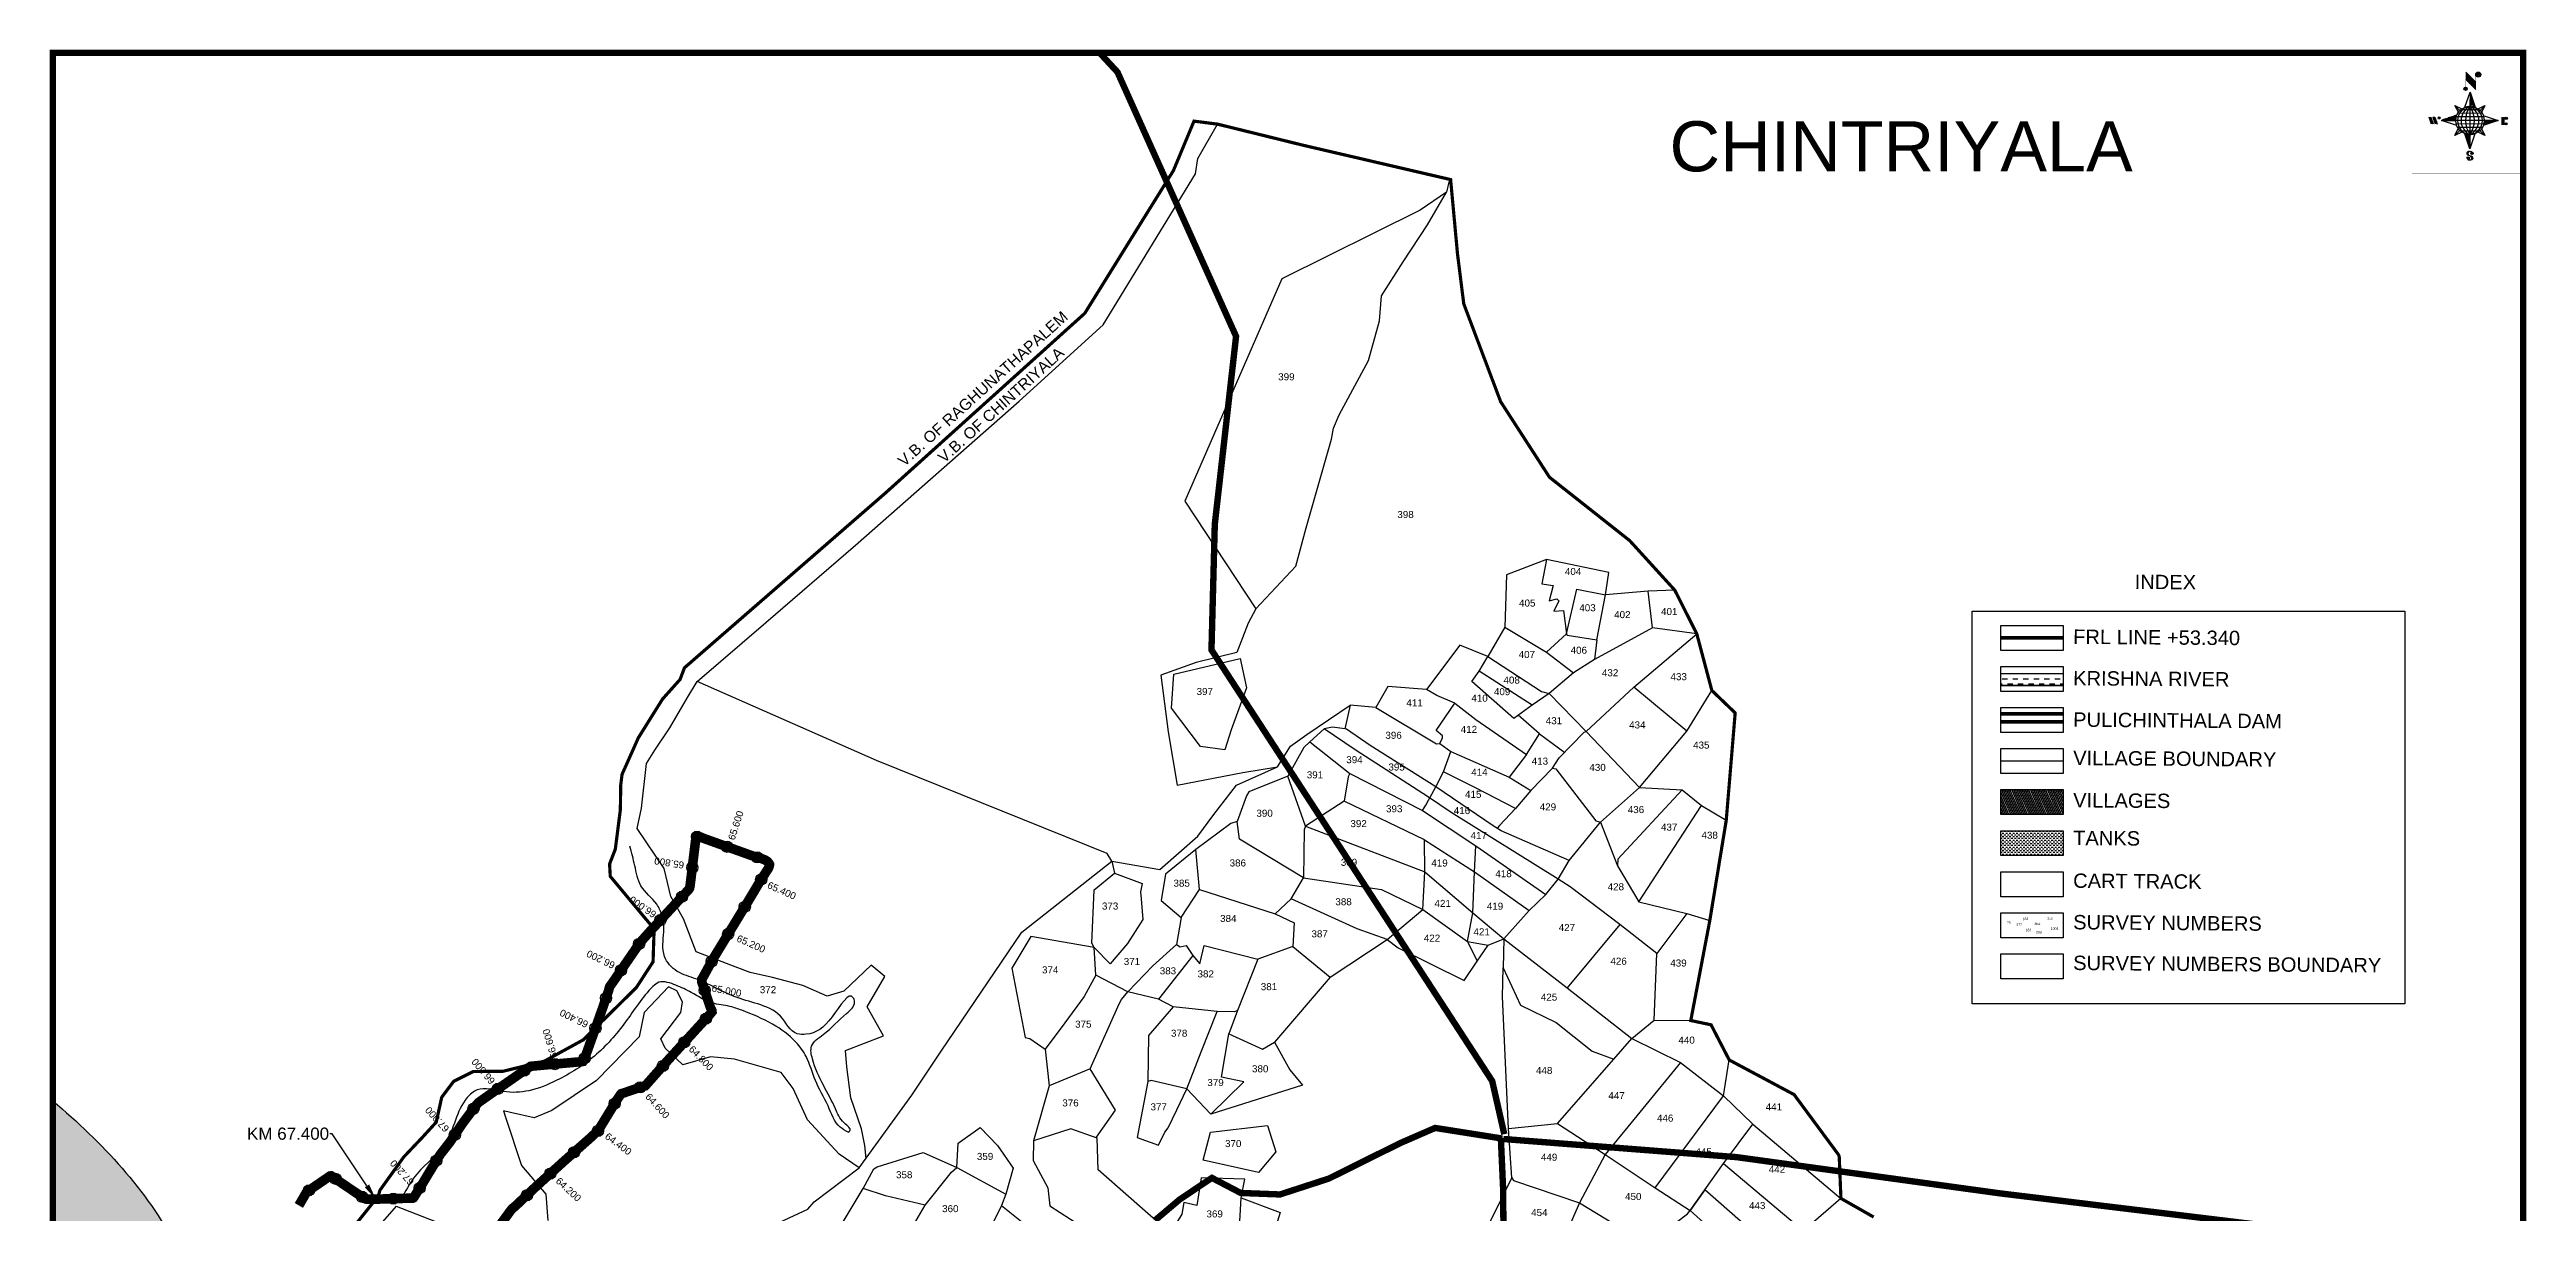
# Model space of a CAD drawing. Header units: millimetres. Extents: x 379815 to 388846, y 1837463 to 1848297.
# Drawn here: x 380975 to 388728, y 1844655 to 1848297 of the extents above; entities that cross this region are included whole.
import ezdxf
from ezdxf import colors
from ezdxf.entities.mleader import LeaderData, LeaderLine
from ezdxf.enums import TextEntityAlignment as Align
from ezdxf.math import Vec2, Vec3

# ---------------------------------------------------------------- set-up
doc = ezdxf.new("R2010")
doc.units = ezdxf.units.MM
doc.header["$PDMODE"] = 32
doc.header["$PDSIZE"] = 35
for name, color, linetype in [('BND', 6, 'Continuous'), ('bord', 1, 'Continuous'), ('DIMENSION', 1, 'Continuous'), ('FRL', 3, 'Continuous'), ('Plot', 2, 'Continuous'), ('points', 161, 'Continuous'), ('ROADS', 50, 'Continuous'), ('Stream', 4, 'Continuous'), ('TEXT', 7, 'Continuous'), ('VILLAGE AREA', 1, 'Continuous')]:
    doc.layers.add(name, color=color, linetype=linetype)
doc.styles.get("Standard").update_dxf_attribs({"font": 'arial.ttf'})
doc.linetypes.add('FENCELINE2', pattern='A,0.25,-0.1,[132,ltypeshp.shx,S=0.1,R=0,X=-0.1,Y=0],-0.1,1', length=1.45)
pattern_1 = [(267.297113149, (-8720374.938, 50637915.138), (10.5367255337, -0.497431438), [])]
pattern_2 = [(357.297113149, (-8720374.938, 50637915.138), (0.497431438, 10.5367255337), [])]

# ---------------------------------------------------------------- blocks, each defined once
blk = doc.blocks.new('CHITT')
at = {"layer": 'BND', "lineweight": 30, "const_width": 10}
blk.add_lwpolyline([(-3215.3, 1271.2), (-3038.4, 1492.4), (-3032.6, 1511.6), (-2958.3, 1615.3), (-2899.9, 1676.9), (-2856.7, 1724.2), (-2839.3, 1802.7), (-2801.8, 1852.5), (-2740.4, 1883.2), (-2648.3, 1883.6), (-2518.1, 1915.5), (-2396.3, 1982.2), (-2230, 2146.1), (-2177.8, 2226.6), (-2174.5, 2329.5), (-2311.8, 2494.1), (-2313.9, 2532.7), (-2295.9, 2579.5), (-2280.2, 2702.9), (-2279, 2780.6), (-2274.8, 2813.6), (-2223.9, 2927.9), (-2148.1, 3049.4), (-2093.1, 3110.9), (-2079.6, 3147.1), (-1926.6, 3280.3), (-1449.2, 3695.5), (-826.4, 4257.2), (-549, 4704), (-484.5, 4858.9), (-410.9, 4849.5), (-140.8, 4782.9), (318.8, 4675.9), (340.5, 4441.6), (360, 4286.6), (475.5, 3980.3), (628.3, 3743.8), (879.4, 3545.4), (1020.4, 3390.4), (1089.3, 3253.8), (1136.5, 3076.2), (1209.6, 3005.8), (1181.6, 2669.7), (1130.1, 2355.6), (1070.6, 2042.7), (1134.1, 2029.3), (1191, 1919.2), (1394, 1810.8), (1532.2, 1623.7), (1535.2, 1617.7), (1540.6, 1485.7), (1642.9, 1427.5)], dxfattribs=at)
at = {"layer": 'Plot', "color": 0}
for points in [[(-741.6, 2541.8), (-756.6, 2565.8), (-1477.9, 2856.8), (-2040.1, 3104.1), (-1824.6, 3289.5), (-1544, 3531.1), (-1031.6, 3982), (-768.6, 4220.9), (-479.9, 4694.2), (-472.3, 4742.2), (-410.9, 4849.5)], [(318.8, 4675.9), (312.8, 4667.7), (305.6, 4636.1), (223.6, 4580.3), (-209.4, 4364.6), (-513.4, 3668.6), (-290.7, 3332.2), (-166.2, 3465.4), (-133.7, 3585.4), (-54, 3863.5), (-47.4, 3897), (-29.9, 3939.5), (61.4, 4109.3), (96.2, 4233.5), (102.4, 4311.8), (170.2, 4418.4), (246.9, 4533.8), (305.6, 4636.1)], [(1020.4, 3390.4), (937.5, 3386.7), (803.7, 3375.3), (813.8, 3445.9), (619.1, 3486.3), (494.2, 3438.5), (488, 3273.9), (434.9, 3182.5), (347.3, 3217.7), (242.9, 3078.9), (121.9, 3088.4), (84.7, 3022.8), (4.2, 3030), (-12.8, 2956.4), (-51, 2961), (-77.4, 2955.9), (-122.1, 2915.7), (-140.7, 2897.8), (-190.5, 2807.6), (-312.7, 2759.2), (-319.9, 2746.1), (-349.8, 2665.8), (-369.7, 2659.3), (-478.5, 2578.4), (-573.6, 2501.4), (-587.8, 2418.3), (-524.2, 2365.2), (-466.8, 2453.3), (-230.3, 2376.8), (-171.4, 2348.8), (-175, 2274.3), (-58, 2178.4), (120.4, 2296.4), (232, 2390), (238.2, 2508.4), (236.6, 2608.7), (393.5, 2508.3), (564.2, 2387), (616.9, 2437.2), (655.8, 2484.9), (689.9, 2543.6), (787.5, 2664.3), (909.9, 2772.1), (1058, 2949.1), (1136.5, 3076.2)], [(619.1, 3486.3), (604.7, 3409.8), (639.6, 3405.1), (627.1, 3356.5), (651.5, 3363.6), (657.5, 3356.9), (641.4, 3324.7), (672, 3327), (681.7, 3253.3), (683.5, 3249), (776, 3234.3), (769.4, 3173.1)], [(618.9, 3195.8), (681.7, 3253.3), (714.3, 3393.9), (803.7, 3375.3)], [(776, 3234.3), (803.7, 3375.3)], [(950.4, 3272.3), (937.5, 3386.7)], [(-290.7, 3332.2), (-315.2, 3286.5), (-350, 3195.5), (-478, 3164), (-588.6, 3124.3), (-565.6, 2946.5), (-536.7, 2779.7), (-331.7, 2818.9), (-223.4, 2837.4), (-182.9, 2901.4), (-131.4, 2938.4), (4.2, 3030)], [(84.7, 3022.8), (274.3, 2909.5), (285.5, 2909.8), (319.6, 2885.3), (319.6, 2885.3), (502.1, 2804.6), (570.2, 2762.9), (637.6, 2833.3), (659.1, 2865), (736.9, 2945.5), (742.7, 2947.5), (892.5, 3086.2), (1089.3, 3253.8), (950.4, 3272.3), (769.4, 3173.1), (703.2, 3131.6), (627.2, 3067.1), (574.5, 3030.2), (516.7, 2988.4), (385.6, 3103.9), (408.6, 3137.1), (434.9, 3182.5), (603.8, 3072.7), (627.2, 3067.1)], [(488, 3273.9), (618.9, 3195.8), (703.2, 3131.6)], [(-1510.3, 1610.3), (-1515.2, 1651), (-1525.1, 1703.2), (-1559.1, 1800.7), (-1570.8, 1897.4), (-1575.6, 1949.2), (-1456.5, 1995.3), (-1507.3, 2085.6), (-1452.7, 2180.8), (-1495.3, 2216.2), (-1580.4, 2134.7), (-1633, 2118.8), (-1708.7, 2152.5), (-1803.7, 2177.7), (-1873.7, 2193.4), (-1921.1, 2210.7), (-2043.4, 2258.3), (-2083, 2360.8), (-2122, 2430.9), (-2143, 2519), (-2227.8, 2644.2), (-2214.4, 2707.5), (-2197.9, 2847.5), (-2172.1, 2889.6), (-2125, 2958.8), (-2070, 3054.7), (-2040.1, 3104.1)], [(-547.4, 3127), (-339.5, 3176.5), (-320.2, 3084), (-367.8, 2952.7), (-388.4, 2890), (-464.3, 2901), (-554.7, 3020.3), (-547.4, 3127)], [(574.5, 3030.2), (408.6, 3137.1)], [(-2981.6, 1461), (-2754.6, 1372.4)], [(-1781.1, 1411.5), (-1693.5, 1451.6), (-1673.4, 1474.7), (-1532.6, 1581.1), (-1367.5, 1808.8), (-1276, 1946.5), (-1023, 2318.9), (-741.6, 2541.8), (-591.4, 2516.1), (-472.6, 2620.5), (-421.9, 2688), (-351.9, 2779.4), (-223.4, 2837.4), (-182.9, 2901.4), (-131.4, 2938.4), (4.2, 3030)], [(285.5, 2909.8), (293.3, 2927.4), (293.9, 2933.8), (273.3, 2950.7), (332.5, 3036.5), (276.1, 3060.1), (242.9, 3078.9)], [(332.5, 3036.5), (397.8, 2985.3), (556, 2875.3), (597.4, 2940.3), (530.5, 2999.2)], [(627.2, 3067.1), (742.7, 2947.5), (909.9, 2772.1), (1043.3, 2765.3), (1104.1, 2716.1), (1181.6, 2669.7)], [(1058, 2949.1), (892.5, 3086.2)], [(655.8, 2484.9), (320.1, 2694.5), (249.8, 2741.7), (20.1, 2890.4), (-77.4, 2955.9)], [(689.9, 2543.6), (477.2, 2636.2), (452.2, 2652.8), (272.8, 2774.1), (67.1, 2903.4), (-7.6, 2954.9), (-12.8, 2956.4)], [(-122.1, 2915.7), (3.8, 2815.8), (-2.3, 2805.6), (-14.6, 2729.7), (-135.6, 2650.8), (-190.5, 2807.6)], [(230.9, 2700.4), (241.6, 2717), (250, 2733), (253.7, 2740.2), (272.8, 2774.1), (296.7, 2821), (319.6, 2885.3)], [(556, 2875.3), (502.1, 2804.6)], [(597.4, 2940.3), (676.1, 2882.4)], [(3.8, 2815.8), (230.9, 2700.4), (398.1, 2589.3)], [(521.7, 2706.1), (397.1, 2771.5), (296.7, 2821)], [(637.6, 2833.3), (648, 2831), (773.6, 2668.2), (787.5, 2664.3), (841.7, 2527.3), (907.6, 2414.2), (1058, 2377.4), (1130.1, 2355.6)], [(236.6, 2608.7), (-14.6, 2729.7)], [(570.2, 2762.9), (521.7, 2706.1), (471.8, 2653.8), (464.3, 2645.3)], [(1043.3, 2765.3), (842.3, 2548.4), (841.7, 2527.3)], [(907.6, 2414.2), (1104.1, 2716.1)], [(-180.6, 2423.8), (-142.2, 2489.1), (-341.7, 2611.1), (-349.8, 2665.8)], [(-135.6, 2650.8), (-139.9, 2640), (-142.2, 2489.1)], [(-135.6, 2650.8), (238.2, 2508.4), (388.3, 2379.5), (485, 2298.2), (564.2, 2387)], [(-466.8, 2453.3), (-478.5, 2578.4)], [(371.2, 2290.3), (388.3, 2379.5), (393.5, 2508.3), (398.1, 2589.3), (616.9, 2437.2)], [(-797.1, 2271.2), (-803.9, 2284.9), (-796.5, 2451.6), (-733, 2504.4), (-646.8, 2472.3), (-651.6, 2445.7), (-650.1, 2423.3), (-644.4, 2358.9), (-693.1, 2284.3), (-746.6, 2219.8), (-797.1, 2271.2)], [(-741.6, 2541.8), (-733, 2504.4)], [(-142.2, 2489.1), (102.8, 2452.6), (232, 2390), (371.2, 2290.3), (436.2, 2278.2)], [(1058, 2377.4), (963.8, 2252.5), (848.4, 2343.6), (693.3, 2461), (655.8, 2484.9)], [(120.4, 2296.4), (26.1, 2329.7), (-180.6, 2423.8), (-230.3, 2376.8)], [(-524.2, 2365.2), (-539, 2280.4)], [(848.4, 2343.6), (683.5, 2145.4)], [(-348, 2073.9), (-357.5, 2069.7), (-412.3, 2070.7), (-549.8, 2085.8), (-595.2, 2109.8), (-691.9, 2132.5), (-791.3, 2184.8), (-797.1, 2271.2), (-994.9, 2306.3), (-1054.8, 2206.8), (-1013.1, 1989.8), (-998.7, 1986.5), (-950.6, 1952.9), (-938.2, 1837.9), (-986.4, 1666), (-988.1, 1604.4), (-942.1, 1518.6), (-936, 1462.5), (-741.4, 1337.1), (-682.7, 1366.2), (-635.8, 1345.5), (-601.6, 1307.8)], [(-691.9, 2132.5), (-613.8, 2214.4), (-539, 2280.4), (-528, 2273.2), (-508.8, 2278), (-488.3, 2246.4), (-466, 2220.5), (-452.6, 2277.5), (-285.1, 2234.9)], [(-175, 2274.3), (-285.1, 2234.9), (-348, 2073.9), (-348, 2073.9)], [(120.4, 2296.4), (155.1, 2270), (361.1, 2168.2), (402.1, 2228.7), (436.2, 2278.2), (485, 2298.2), (483.5, 2207.8), (537.4, 2090.6), (649.6, 2036.8), (762.3, 1946.9), (829.7, 1921.5), (886.3, 1986.8), (1038.3, 1911.1), (1172.9, 1807.2), (1264.4, 1717.8), (1540.6, 1485.7), (1423.5, 1384)], [(1346.2, 1309.4), (1114.8, 1512.5), (1069, 1447.5), (1161.4, 1364.7)], [(371.2, 2290.3), (402.1, 2228.7)], [(485, 2298.2), (683.5, 2145.4), (886.3, 1986.8)], [(955.7, 2043.9), (963.8, 2252.5)], [(-791.3, 2184.8), (-828.8, 2118.1), (-889.1, 2035.3), (-950.6, 1952.9)], [(-691.9, 2132.5), (-791.3, 2184.8)], [(-488.3, 2246.4), (-595.2, 2109.8)], [(-58, 2178.4), (-232.8, 1974.9), (-185, 1888.8), (-144.8, 1840.1), (-431.4, 1749.6), (-328, 1850.7), (-397.9, 1864.9), (-375.4, 2001.3), (-270.1, 1953.1), (-232.8, 1974.9)], [(396.1, 1326.2), (444, 1414.6), (509.9, 1550), (500.4, 1704.3), (481.7, 2116.7), (483.5, 2207.8)], [(-1532.6, 1581.1), (-1595.2, 1624.1), (-1694.3, 1731.8), (-1738.9, 1830.3), (-1776.5, 1879.7), (-1922.9, 1921.4), (-1998, 1928.6), (-2084.8, 1904.1), (-2140.4, 1956.2), (-2153.5, 1985.1), (-2091.1, 2067.7), (-2086, 2100.8), (-2103.7, 2136.1), (-2129.5, 2148.5), (-2205.2, 2067.5), (-2221.8, 1991.4), (-2354.6, 1855), (-2494.6, 1761.2), (-2550.1, 1738.5), (-2624.1, 1754.5), (-2646.5, 1760.3), (-2639.6, 1739.7), (-2589.9, 1589.1), (-2513.9, 1498.7), (-2507.4, 1416.3)], [(-809.8, 1891.7), (-718.7, 2094.6), (-711.5, 2108.1), (-691.9, 2132.5)], [(-549.8, 2085.8), (-626.6, 1995.7), (-629.1, 1851.5), (-662.6, 1676.3), (-595.8, 1652.1), (-575.3, 1692.8), (-565.6, 1707.2), (-538.5, 1762.6), (-507.4, 1828.9), (-618.4, 1854.5), (-629.1, 1851.5)], [(-507.4, 1828.9), (-462.4, 1944.4), (-412.3, 2070.7)], [(-348, 2073.9), (-375.4, 2001.3)], [(886.3, 1986.8), (955.7, 2043.9), (1070.6, 2042.7)], [(-787.6, 1674.8), (-789.7, 1677.8), (-730.3, 1762.5), (-809.8, 1891.7), (-938.2, 1837.9)], [(500.4, 1704.3), (653.4, 1720.4), (829.7, 1921.5)], [(1038.3, 1911.1), (802.2, 1622.9), (721.9, 1472.2)], [(959, 1519.2), (1172.9, 1807.2), (1191, 1919.2)], [(-431.4, 1749.6), (-507.4, 1828.9)], [(-1592.2, 1396.4), (-1519.9, 1516.8), (-1487, 1578.1), (-1475.9, 1584.5), (-1332.4, 1629.7), (-1227, 1582.8), (-1222.4, 1658.4), (-1154.3, 1707.3), (-1099.9, 1651.1), (-1050.8, 1580.9), (-1074, 1499.3), (-1087.2, 1463.2), (-992.8, 1388.3)], [(-432.4, 1693), (-254.7, 1714.5), (-228.5, 1631.8), (-282.1, 1567.3), (-455.9, 1605), (-432.4, 1693)], [(1331.1, 700.6), (1280.1, 774.1), (1195.2, 839.6), (1115.5, 929.8), (1016.5, 1034.7), (980.7, 1067.5), (955, 1094.7), (854.8, 1125.3), (716, 1168.9), (626.5, 1253), (444, 1414.6), (509.9, 1550), (515.3, 1541.9), (721.9, 1472.2), (934.9, 1342.8), (1060.8, 1437), (1069, 1447.5), (1114.8, 1512.5), (1172.9, 1594.9), (1264.4, 1717.8)], [(653.4, 1720.4), (802.2, 1622.9), (959, 1519.2), (1069, 1447.5)], [(-635.8, 1345.5), (-631.4, 1357), (-595, 1407.8), (-784.3, 1574.9), (-787.6, 1674.8), (-869.9, 1704.1), (-986.4, 1666)], [(-1384.8, 1364.2), (-1326.4, 1464.8), (-1243.9, 1568.3), (-1227, 1582.8), (-1074, 1499.3), (-1087.2, 1463.2), (-1144.5, 1348.1)], [(-1532.6, 1581.1), (-1532.6, 1581.1), (-1532.6, 1581.1)], [(1172.9, 1594.9), (1423.5, 1384)], [(-1326.4, 1464.8), (-1450.1, 1494.3), (-1519.9, 1516.8)], [(-781.7, 1247.2), (-786.8, 1252.1), (-724.8, 1289.9), (-601.6, 1307.8), (-480, 1328.3), (-366.1, 1357.8), (-343, 1376.6), (-336.7, 1487.3), (-325, 1546), (-462.3, 1549.9), (-475.8, 1463.2), (-516.1, 1472.7), (-522.8, 1436.8), (-537.7, 1412), (-517.4, 1362.5), (-480, 1328.3), (-366.1, 1357.8), (-343, 1376.6), (-336.7, 1487.3), (-214.8, 1441.9), (-281.2, 1225.6), (-417.3, 1242.8), (-381.2, 1331.1), (-366.1, 1357.8)], [(-2981.6, 1461), (-3031.8, 1403.6), (-3185.9, 1158.9), (-3291.6, 849.9), (-3313.1, 703.2), (-3332.6, 564.9), (-3361.2, 340.1), (-3372.3, 201.9), (-3333.3, 229.7), (-3256.4, 459.3), (-3244.5, 470.6), (-3236.5, 469.3), (-3170.1, 381.7), (-3169.2, 430.3), (-2988.3, 473.6), (-2948.9, 461.1), (-2941.6, 513.5), (-2890, 537.8), (-2863.3, 522.2), (-2870.8, 466.6), (-2856.1, 456.6)], [(721.9, 1472.2), (626.5, 1253), (550.3, 1102.9), (498.3, 1020.4), (469.9, 950.2), (432.8, 926.4), (342.5, 841.9)]]:
    blk.add_lwpolyline(points, dxfattribs=at)
at = {"layer": 'Stream'}
for points in [[(-1567.2, 1692.9), (-1561.8, 1697.7), (-1578.9, 1721.5), (-1607, 1766.4), (-1678.9, 1922.5), (-1681.5, 1962.3), (-1645.1, 1999.1), (-1571.9, 2065.2), (-1547.3, 2101.3), (-1551.2, 2114), (-1617.3, 2054.7), (-1699.4, 1999.6), (-1726.3, 2001.1), (-1779.4, 2056.7), (-1850.2, 2094.7), (-1923.7, 2117.9), (-2043.8, 2173), (-2101.9, 2196.6), (-2141.9, 2243.3), (-2144.6, 2320.2), (-2149.1, 2371), (-2166.4, 2406.7), (-2215.9, 2464.7), (-2235, 2527.6), (-2250.7, 2588.7)], [(-1567.2, 1692.9), (-1592, 1708.5), (-1630.1, 1775.5), (-1669.8, 1855.2), (-1698.2, 1929.6), (-1730.9, 1975.2), (-1803.9, 2031.4), (-1899.8, 2074.7), (-1937.6, 2086.9), (-1992.2, 2097.3), (-2058.3, 2130.7), (-2106.1, 2153.1), (-2133.2, 2162.2), (-2159.4, 2162.4), (-2178.1, 2149.1), (-2264, 2038.4), (-2361.6, 1931.2), (-2479.2, 1855.6), (-2566.7, 1822.9), (-2646.9, 1820.4), (-2728.7, 1825.3), (-2759.6, 1801.2), (-2827.7, 1658.3), (-2916.7, 1562.5), (-2962.4, 1491.8)]]:
    blk.add_spline(points, degree=3, dxfattribs=at)
at = {"layer": 'DIMENSION', "color": 0}
for s, p in [('399', (-195.3, 4058.4)), ('398', (177.7, 3627.2)), ('404', (702.2, 3448.9)), ('405', (558.7, 3350)), ('403', (747.3, 3335.2)), ('401', (1003.2, 3323.3)), ('402', (856.4, 3313.7)), ('407', (557.4, 3188.9)), ('406', (720.1, 3202.2)), ('408', (509.9, 3108.8)), ('432', (818.1, 3131.7)), ('433', (1032.8, 3119.4)), ('397', (-450.7, 3072.9)), ('411', (206, 3037.7)), ('410', (409.4, 3052.1)), ('409', (480.1, 3072.5)), ('396', (140.2, 2935.9)), ('412', (376.1, 2954.4)), ('431', (642.3, 2981.5)), ('434', (903.2, 2968.3)), ('394', (17.9, 2859.5)), ('435', (1103.5, 2905.2)), ('391', (-105.8, 2812.1)), ('395', (149.7, 2836.5)), ('414', (409, 2820.3)), ('413', (598.3, 2855)), ('430', (778.8, 2835.3)), ('393', (142.3, 2705.9)), ('415', (389.6, 2751)), ('429', (623.4, 2711.6)), ('436', (899, 2703.2)), ('390', (-263.5, 2691.8)), ('392', (30.8, 2659.3)), ('416', (354.2, 2700.1)), ('437', (1002.9, 2648.2)), ('417', (406.9, 2621.9)), ('438', (1129.7, 2623)), ('385', (-523.1, 2472.8)), ('386', (-347.3, 2536.1)), ('389', (0.8, 2538.2)), ('419', (284.1, 2536)), ('418', (484.5, 2502.4)), ('373', (-747.1, 2401.2)), ('388', (-16.3, 2414.7)), ('421', (294, 2409.5)), ('419', (457.8, 2400.7)), ('428', (836, 2461.5)), ('384', (-377.1, 2362.3)), ('421', (416.1, 2320.6)), ('427', (682.7, 2333.8)), ('387', (-91.2, 2314.2)), ('422', (260.6, 2300.8)), ('374', (-934.6, 2201.4)), ('371', (-678.7, 2227.6)), ('383', (-566, 2198.4)), ('382', (-447.8, 2188.7)), ('426', (844.7, 2228.6)), ('439', (1032.1, 2222.8)), ('372', (-1818, 2139.3)), ('381', (-249.8, 2148.8)), ('425', (626.9, 2116)), ('375', (-831, 2031.4)), ('378', (-531, 2003)), ('440', (1057.5, 1981.5)), ('380', (-277.2, 1891.7)), ('448', (611.7, 1886.4)), ('376', (-871.1, 1784.7)), ('377', (-595, 1772.5)), ('379', (-417.1, 1848.5)), ('447', (838.2, 1807.6)), ('446', (990.4, 1737.2)), ('441', (1330.7, 1772.2)), ('359', (-1138.5, 1617.3)), ('370', (-361.8, 1657.4)), ('445', (1110.8, 1632)), ('358', (-1391.6, 1559.9)), ('449', (627.1, 1614.7)), ('442', (1340.4, 1576.9)), ('450', (890.5, 1491.7)), ('443', (1278.5, 1463.2)), ('360', (-1247.3, 1453.7)), ('369', (-419.7, 1437.2)), ('454', (596.5, 1441.4))]:
    blk.add_text(s, height=22, dxfattribs=at).set_placement(p, align=Align.MIDDLE_CENTER)
blk = doc.blocks.new('*X6')
at = {"color": 0, "linetype": 'Continuous'}
for p, q in [((6321.6, 240.5), (6322.3, 241.2)), ((6321.6, 240.3), (6322.3, 241)), ((6321.6, 240.1), (6322.3, 240.8)), ((6321.6, 239.9), (6322.4, 240.7)), ((6321.6, 239.8), (6322.4, 240.6)), ((6321.6, 239.6), (6322.5, 240.5)), ((6321.6, 239.4), (6322.5, 240.3)), ((6321.6, 239.2), (6322.6, 240.2)), ((6321.7, 239.1), (6322.6, 240.1)), ((6321.8, 240.8), (6322.4, 241.4)), ((6321.8, 239), (6322.7, 240)), ((6321.8, 239), (6322.8, 239.9)), ((6321.9, 238.9), (6322.9, 239.8)), ((6322, 238.8), (6323, 239.7)), ((6322.1, 241.3), (6322.4, 241.6)), ((6322.1, 238.7), (6323.1, 239.6)), ((6322.2, 238.6), (6323.1, 239.6)), ((6322.3, 238.5), (6323.2, 239.5)), ((6322.4, 238.5), (6323.3, 239.4)), ((6322.5, 238.4), (6323.4, 239.3)), ((6322.7, 238.4), (6323.6, 239.3)), ((6322.8, 238.3), (6323.7, 239.2)), ((6322.9, 238.3), (6323.8, 239.1)), ((6323.1, 238.2), (6323.9, 239.1)), ((6323.2, 238.2), (6324, 239)), ((6323.3, 238.2), (6324.2, 239)), ((6323.5, 238.1), (6324.3, 238.9)), ((6323.7, 238.1), (6324.4, 238.9)), ((6323.8, 238.1), (6324.6, 238.8)), ((6324.1, 238.2), (6324.7, 238.8)), ((6324.3, 238.3), (6324.9, 238.8)), ((6324.6, 238.3), (6325.1, 238.8)), ((6324.8, 238.4), (6325.2, 238.8)), ((6325.1, 238.5), (6325.4, 238.8)), ((6325.4, 238.6), (6325.6, 238.8))]:
    blk.add_line(p, q, dxfattribs=at)
blk = doc.blocks.new('*X5')
at = {"color": 0, "linetype": 'Continuous'}
for p, q in [((6324.4, 240.3), (6324.5, 240.4)), ((6324.6, 240.3), (6324.8, 240.5)), ((6324.7, 240.2), (6325, 240.5)), ((6324.8, 240.2), (6325.2, 240.6)), ((6325, 240.1), (6325.5, 240.6)), ((6325.1, 240.1), (6325.6, 240.6)), ((6325.2, 240), (6325.8, 240.6)), ((6325.3, 240), (6326, 240.6)), ((6325.4, 239.9), (6326.1, 240.6)), ((6325.5, 239.8), (6326.2, 240.5)), ((6325.6, 239.8), (6326.3, 240.5)), ((6325.7, 239.7), (6326.5, 240.4)), ((6325.9, 239.6), (6326.6, 240.3)), ((6326, 239.5), (6326.7, 240.3)), ((6326, 239.4), (6326.8, 240.2)), ((6326.1, 239.3), (6327, 240.2)), ((6326.2, 239.3), (6327.1, 240.1)), ((6326.3, 239.2), (6327.1, 240)), ((6326.4, 239.1), (6327.2, 239.9)), ((6326.5, 239), (6327.3, 239.8)), ((6326.5, 238.9), (6327.4, 239.7)), ((6326.6, 238.8), (6327.5, 239.6)), ((6326.7, 238.7), (6327.5, 239.5)), ((6326.8, 238.6), (6327.6, 239.4)), ((6326.8, 238.5), (6327.7, 239.3)), ((6326.8, 236.5), (6327.4, 237)), ((6326.9, 238.3), (6327.8, 239.2)), ((6326.9, 238.2), (6327.9, 239.1)), ((6326.9, 236.8), (6327.6, 237.4)), ((6327, 238.1), (6327.8, 239)), ((6327, 237.9), (6327.8, 238.8)), ((6327, 237.8), (6327.8, 238.6)), ((6327, 237.6), (6327.8, 238.4)), ((6327, 237.4), (6327.8, 238.2)), ((6327, 237.3), (6327.8, 238)), ((6327, 237.1), (6327.8, 237.9))]:
    blk.add_line(p, q, dxfattribs=at)
blk = doc.blocks.new('H')
at = {"layer": 'bord', "extrusion": (0.000427885, 0.004792, 0.999988)}
h = blk.add_hatch(dxfattribs=at)
h.set_pattern_fill('LINE', color=8, scale=84.387686, angle=-2.7029, style=0)
h.set_pattern_definition(pattern_2)
h.paths.add_polyline_path([(-492, 786, -0.090992), (-448, 775), (-486, 912)])
h = blk.add_hatch(dxfattribs=at)
h.set_pattern_fill('LINE', color=8, scale=84.387686, angle=-92.7029, style=0)
h.set_pattern_definition(pattern_1)
h.paths.add_polyline_path([(-625, 665, -0.090992), (-615, 710), (-751, 671)])
h = blk.add_hatch(dxfattribs=at)
h.set_pattern_fill('LINE', color=8, scale=84.387686, angle=-2.7029, style=0)
h.set_pattern_definition(pattern_2)
h.paths.add_polyline_path([(-504, 533, -0.090992), (-549, 543), (-510, 406)])
h = blk.add_hatch(dxfattribs=at)
h.set_pattern_fill('LINE', color=8, scale=84.387686, angle=-92.7029, style=0)
h.set_pattern_definition(pattern_1)
h.paths.add_polyline_path([(-246, 647), (-372, 653, -0.090992), (-382, 609)])
for p, q in [((-538, 774, -1216), (-487, 906, -1216)), ((-519, 1020, -1217), (-435, 927, -1216)), ((-516, 1087, -1217), (-432, 994, -1217)), ((-487, 906, -1216), (-493, 780, -1216)), ((-487, 906, -1216), (-448, 769, -1216)), ((-865, 701, -1215), (-847, 638, -1215)), ((-847, 700, -1215), (-829, 637, -1215)), ((-829, 699, -1215), (-811, 636, -1215)), ((-829, 699, -1215), (-811, 698, -1215)), ((-811, 698, -1215), (-794, 635, -1215)), ((-752, 665, -1215), (-615, 704, -1215)), ((-752, 665, -1215), (-625, 659, -1215)), ((-619, 614, -1215), (-752, 665, -1215)), ((-627, 794, -1216), (-567, 760, -1216)), ((-627, 794, -1216), (-584, 747, -1215)), ((-599, 731, -1215), (-627, 794, -1216)), ((-421, 753, -1216), (-359, 781, -1216)), ((-359, 781, -1216), (-405, 739, -1216)), ((-359, 781, -1216), (-392, 721, -1215)), ((-379, 693, -1215), (-246, 641, -1215)), ((-213, 669, -1215), (-217, 601, -1215)), ((-197, 600, -1215), (-194, 668, -1215)), ((-639, 526, -1214), (-606, 585, -1215)), ((-639, 526, -1214), (-593, 568, -1215)), ((-577, 553, -1215), (-639, 526, -1214)), ((-511, 400, -1214), (-549, 537, -1214)), ((-460, 533, -1215), (-511, 400, -1214)), ((-505, 527, -1214), (-511, 400, -1214)), ((-371, 513, -1214), (-431, 546, -1215)), ((-371, 513, -1214), (-414, 560, -1215)), ((-399, 576, -1215), (-371, 513, -1214)), ((-246, 641, -1215), (-383, 603, -1215)), ((-373, 647, -1215), (-246, 641, -1215))]:
    blk.add_line(p, q, dxfattribs=at)
at = {"layer": 'bord', "color": 8, "linetype": 'ByBlock', "extrusion": (0.000427885, 0.004792, 0.999988)}
for p, q in [((-375, 679, -1215), (-620, 691, -1215)), ((-386, 711, -1215), (-605, 722, -1215)), ((-411, 744, -1216), (-578, 752, -1216)), ((-493, 780, -1216), (-505, 527, -1214)), ((-373, 647, -1215), (-625, 659, -1215)), ((-378, 616, -1215), (-623, 628, -1215)), ((-392, 585, -1215), (-611, 595, -1215)), ((-420, 555, -1215), (-587, 562, -1215))]:
    blk.add_line(p, q, dxfattribs=at)
at = {"layer": 'bord', "extrusion": (0.000427885, 0.004792, 0.999988), "elevation": -1212}
for points, const_width in [([(-530, 950, 1), (-520, 939, 1)], 14.8), ([(-414, 1073, 1), (-398, 1058, 1)], 22.3), ([(-776, 697, 1), (-769, 690, 1)], 8.9), ([(-178, 667, 1), (-171, 660, 1)], 9.79), ([(-180, 618, 1), (-173, 611, 1)], 9.79), ([(-525, 322, 1), (-533, 329, 1)], 11.1), ([(-490, 362, 1), (-498, 369, 1)], 11.1)]:
    blk.add_lwpolyline(points, format="xyb", close=True, dxfattribs=dict(at, const_width=const_width))
for points, const_width in [([(-522, 960), (-516, 1093)], 1.61), ([(-434, 933), (-428, 1066)], 1.61), ([(-870, 707), (-846, 706)], 0.642), ([(-829, 643), (-821, 678)], 0.642), ([(-793, 641), (-782, 694)], 0.642), ([(-223, 676), (-174, 673)], 0.706), ([(-829, 643), (-855, 644)], 0.642), ([(-811, 642), (-784, 641)], 0.642), ([(-177, 605), (-226, 607)], 0.706), ([(-195, 645), (-185, 644)], 0.706)]:
    blk.add_lwpolyline(points, dxfattribs=dict(at, const_width=const_width))
for points in [[(-537, 317), (-531, 310), (-520, 307), (-505, 307), (-494, 310), (-486, 318), (-487, 326), (-491, 333), (-494, 336), (-503, 341), (-522, 347), (-530, 352), (-534, 355), (-537, 363), (-537, 373), (-530, 381), (-520, 384), (-504, 384), (-493, 380), (-487, 373)], [(-522, 348), (-526, 354), (-528, 361), (-528, 371), (-526, 375), (-521, 381), (-515, 384)], [(-505, 307), (-499, 312), (-497, 319), (-497, 327), (-501, 335), (-509, 343)]]:
    blk.add_lwpolyline(points, dxfattribs=at)
at = {"layer": 'bord', "extrusion": (0.000427885, 0.004792, 0.999988)}
for centre, radius in [((-525, 944, -1212), 14.8), ((-406, 1065, -1212), 22.3), ((-773, 694, -1212), 8.9), ((-498, 659, -1212), 127), ((-174, 663, -1212), 9.79), ((-177, 615, -1212), 9.79), ((-529, 325, -1212), 11.1), ((-494, 365, -1212), 11.1)]:
    blk.add_circle(centre, radius, dxfattribs=at)
at = {"layer": 'bord', "color": 8, "linetype": 'ByBlock', "extrusion": (0.000427885, 0.004792, 0.999988)}
for centre, radius, start, end in [((-482, 658, -1212), 128, 94.9254, 259.6691), ((-437, 656, -1212), 141, 113.2864, 241.308), ((-316, 651, -1212), 222, 142.5892, 212.0053), ((-560, 662, -1212), 141, 293.2864, 61.308), ((-681, 668, -1212), 222, 322.5892, 32.0053), ((-515, 660, -1212), 128, 274.9254, 79.6691)]:
    blk.add_arc(centre, radius, start, end, dxfattribs=at)
at = {"layer": 'bord', "extrusion": (0.000427885, 0.004792, 0.999988)}
for points in [[(-516, 1093, -1212), (-431, 1000, -1212), (-519, 1026, -1212), (-434, 933, -1212)], [(-864, 707, -1212), (-846, 706, -1212), (-846, 644, -1212), (-829, 643, -1212)], [(-829, 705, -1212), (-811, 704, -1212), (-811, 642, -1212), (-793, 641, -1212)], [(-193, 674, -1212), (-197, 606, -1212), (-213, 675, -1212), (-216, 607, -1212)]]:
    blk.add_solid(points, dxfattribs=at)
at = {"layer": 'bord', "extrusion": (0.000427885, 0.004792, 0.999988), "xscale": 7.977342409717546, "yscale": 7.977342408231451, "zscale": 7.977342408476333, "rotation": 138.0840426661453}
for name, p in [('*X5', (38301, -31929, -1212)), ('*X6', (38314, -31951, -1212))]:
    blk.add_blockref(name, p, dxfattribs=at)

msp = doc.modelspace()

# ---------------------------------------------------------------- hatches: boundary and pattern name
h = msp.add_hatch()
h.set_pattern_fill('DASH', color=4, scale=131.738522)
h.set_pattern_definition([(0, (306529.014, 1441889.06), (16.4673153, 16.4673153), [16.4673153, -16.4673153])])
h.paths.add_polyline_path([(387082.6, 1846342.6), (387082.6, 1846305.1), (387277.6, 1846305.1), (387277.6, 1846342.6)])
h = msp.add_hatch()
h.set_pattern_fill('DASH', color=4, scale=43.912841)
h.set_pattern_definition([(0, (306529.0137, 1441889.0606), (5.48910509, 5.48910509), [5.48910509, -5.48910509])])
h.paths.add_polyline_path([(387082.6, 1845850.6), (387082.6, 1845772.5), (387277.6, 1845772.5), (387277.6, 1845850.6)])
h = msp.add_hatch()
h.set_pattern_fill('DASH,_O', color=4, scale=20, angle=45)
h.set_pattern_definition([(45, (0, 0), (7e-15, 89.8025612), [63.5, -63.5])])
edge = h.paths.add_edge_path()
edge.add_spline(control_points=[(388718.2, 1839990.7), (388580.2, 1839963.3), (388267.3, 1839901), (387855.9, 1839801.7), (387475.2, 1839575.2), (387094.4, 1839473.5), (386684, 1839375.2), (386279.4, 1839179.1), (385788, 1839251.2), (385390.9, 1839342.9), (385017, 1839397.5), (384652.2, 1839331.6), (384230.5, 1839388.5), (383818.2, 1839598.3), (383335.6, 1839935.9), (382998, 1840537.8), (382398, 1840891), (382107.7, 1841490.9), (381881.2, 1842059.9), (381643.3, 1842668), (381608.6, 1843256.1), (381578.5, 1843897.5), (381439.4, 1844549.9), (381141.9, 1844872.6), (380984.5, 1845004.8)], knot_values=[681.550287, 681.550287, 681.550287, 681.550287, 1104.733733, 1640.486126, 1936.19225, 2424.815522, 2811.604508, 3206.373083, 3741.717331, 4239.921726, 4445.074723, 4866.973381, 5341.050655, 5688.570558, 6248.458721, 7081.488613, 7695.659292, 8262.875186, 9023.485752, 9553.884751, 10205.221495, 10769.52233, 11500.583355, 12112.559309, 12112.559309, 12112.559309, 12112.559309], degree=3, periodic=0)
edge.add_line((380984.5, 1845004.8), (380984.5, 1842124.7))
edge.add_spline(control_points=[(380984.5, 1842124.7), (381142.4, 1841791.7), (381458.8, 1841292.9), (381860.8, 1840714.9), (382152.8, 1840264.9), (382705.8, 1839874.2), (383315.3, 1839408.2), (383832.9, 1839015.9), (384264, 1838837), (384786.2, 1838854.7), (385466.3, 1838780.9), (386121.3, 1838714.7), (386738.2, 1838841.7), (387360.1, 1838940.9), (388053.6, 1839115.2), (388508, 1839191.7), (388718.2, 1839227.2)], knot_values=[593.47484, 593.47484, 593.47484, 593.47484, 1699.853064, 2353.104729, 2713.64595, 3295.736963, 4352.3737, 5035.357019, 5228.200674, 5739.632747, 6566.226218, 7299.515557, 7688.053722, 8448.093622, 9190.633385, 9830.162664, 9830.162664, 9830.162664, 9830.162664], degree=3, periodic=0)
edge.add_line((388718.2, 1839227.2), (388718.2, 1839990.7))
h.paths.add_polyline_path([(385414.9, 1838929.9), (386324, 1838985.6), (386316.4, 1839109.5), (385407.3, 1839053.7)], flags=24)
h.paths.add_polyline_path([(381236.7, 1842193.4), (381742.9, 1841436.3), (381846.1, 1841505.3), (381339.8, 1842262.4)], flags=24)
at = {"layer": 'VILLAGE AREA', "linetype": 'ByBlock'}
h = msp.add_hatch(dxfattribs=at)
h.set_pattern_fill('ANSI31', color=256, scale=38.971274, angle=68.54643)
h.set_pattern_definition([(113.5464313, (244648.1114, 1128456.7185), (-4.46579937, -1.946089552), [])])
h.paths.add_polyline_path([(387277.6, 1845901), (387277.6, 1845979.1), (387082.6, 1845979.1), (387082.6, 1845901)])

# ---------------------------------------------------------------- linework, layer by layer
for points, const_width in [([(380984.7, 1848286.5), (388718.2, 1848286.5), (388718.2, 1837472.9), (380984.7, 1837472.9)], 20), ([(388718.2, 1848286.5), (388370.2, 1848286.5), (388370.2, 1847908.3), (388718.2, 1847908.3)], 0.285)]:
    msp.add_lwpolyline(points, close=True, dxfattribs=dict(const_width=const_width))
at = {"color": 190}
msp.add_lwpolyline([(380984.7, 1848286.5), (388718.2, 1848286.5)], dxfattribs=at)
at = {"color": 0}
for points in [[(386993.1, 1846537.4), (388347.5, 1846537.4), (388347.5, 1845308.3), (386993.1, 1845308.3)], [(387082.6, 1846493.2), (387277.6, 1846493.2), (387277.6, 1846415.1), (387082.6, 1846415.1)], [(387082.6, 1846364.7), (387277.6, 1846364.7), (387277.6, 1846286.5), (387082.6, 1846286.5)], [(387082.6, 1846236.2), (387277.6, 1846236.2), (387277.6, 1846158), (387082.6, 1846158)], [(387082.6, 1846107.7), (387277.6, 1846107.7), (387277.6, 1846029.5), (387082.6, 1846029.5)], [(387082.6, 1845979.1), (387277.6, 1845979.1), (387277.6, 1845901), (387082.6, 1845901)], [(387082.6, 1845850.6), (387277.6, 1845850.6), (387277.6, 1845772.5), (387082.6, 1845772.5)], [(387082.6, 1845722.1), (387277.6, 1845722.1), (387277.6, 1845643.9), (387082.6, 1845643.9)], [(387082.6, 1845593.6), (387277.6, 1845593.6), (387277.6, 1845515.4), (387082.6, 1845515.4)], [(387082.6, 1845465), (387277.6, 1845465), (387277.6, 1845386.9), (387082.6, 1845386.9)]]:
    msp.add_lwpolyline(points, close=True, dxfattribs=at)
at = {"color": 4, "const_width": 4.39}
for points in [[(387277.6, 1846342.6), (387082.6, 1846342.6)], [(387277.6, 1846305.1), (387082.6, 1846305.1)]]:
    msp.add_lwpolyline(points, dxfattribs=at)
at = {"color": 0, "linetype": 'FENCELINE2', "ltscale": 80, "const_width": 11.7}
for points in [[(387277.6, 1846216.7), (387082.6, 1846216.7)], [(387277.6, 1846191.4), (387082.6, 1846191.4)]]:
    msp.add_lwpolyline(points, dxfattribs=at)
at = {"color": 4}
msp.add_open_spline([(380984.5, 1845004.8), (381141.9, 1844872.6), (381439.4, 1844549.9), (381578.5, 1843897.5), (381608.6, 1843256.1), (381643.3, 1842668), (381881.2, 1842059.9), (382107.7, 1841490.9), (382398, 1840891), (382998, 1840537.8), (383335.6, 1839935.9), (383818.2, 1839598.3), (384230.5, 1839388.5), (384652.2, 1839331.6), (385017, 1839397.5), (385390.9, 1839342.9), (385788, 1839251.2), (386279.4, 1839179.1), (386684, 1839375.2), (387094.4, 1839473.5), (387475.2, 1839575.2), (387855.9, 1839801.7), (388267.3, 1839901), (388580.2, 1839963.3), (388718.2, 1839990.7)], degree=3, knots=[681.550287, 681.550287, 681.550287, 681.550287, 1293.526241, 2024.587266, 2588.888101, 3240.224844, 3770.623844, 4531.23441, 5098.450304, 5712.620983, 6545.650875, 7105.539038, 7453.058941, 7927.136215, 8349.034872, 8554.18787, 9052.392265, 9587.736513, 9982.505087, 10369.294074, 10857.917346, 11153.62347, 11689.375862, 12112.559309, 12112.559309, 12112.559309, 12112.559309], dxfattribs=at)
at = {"layer": 'BND', "lineweight": 30, "const_width": 3.9}
msp.add_lwpolyline([(387277.6, 1846068.6), (387082.6, 1846068.6)], dxfattribs=at)
at = {"layer": 'FRL', "color": 84}
for points, const_width in [([(387277.6, 1846454.2), (387082.6, 1846454.2)], 11.7), ([(381755.1, 1844677.1), (381761.7, 1844688.4), (381777.5, 1844715.8), (381778.6, 1844717.8), (381781.1, 1844720.4), (381850.9, 1844768.2), (381852.8, 1844769.5), (381854.5, 1844769.8), (381856.4, 1844769.8), (381857.7, 1844769), (381859.5, 1844767.5), (381895, 1844743.1), (381960.3, 1844699), (381963.9, 1844697.3), (381969.6, 1844696.4), (381982.9, 1844696.4), (382104.4, 1844699.9), (382109.3, 1844700), (382112, 1844700.1), (382113.6, 1844700.8), (382115.3, 1844702.6), (382119.9, 1844710.4), (382140.9, 1844743.4), (382185.2, 1844817.1), (382198.8, 1844838.1), (382228.5, 1844876.1), (382267.4, 1844933.8), (382311.5, 1844992.7), (382317.6, 1844999.4), (382347.3, 1845020.5), (382400.4, 1845057.4), (382467.9, 1845104.5), (382477.5, 1845110.7), (382480.2, 1845112.6), (382485.3, 1845113.3), (382640.5, 1845127.4), (382644.8, 1845128.1), (382648.4, 1845133.8), (382704.7, 1845291.5), (382724.2, 1845348), (382728, 1845362.1), (382737.7, 1845375.6), (382815.6, 1845489.1), (382818.7, 1845494.1), (382825.5, 1845502.9), (382856.8, 1845537.9), (382975.9, 1845666.8), (382978.1, 1845670.4), (382979.7, 1845677.4), (382997.2, 1845821.5), (382997.2, 1845825.8), (382998.4, 1845829.8), (382999.7, 1845831.2), (383002.6, 1845831.7), (383003.3, 1845832.3), (383005.4, 1845832.3), (383008.9, 1845831.4), (383012.8, 1845830.7), (383019.8, 1845827.4), (383180.9, 1845769.6), (383205, 1845762.6), (383215.2, 1845758.6), (383222.1, 1845753.9), (383225.4, 1845750.2), (383228, 1845745.8), (383228, 1845741.8), (383225.4, 1845733.4), (383214.1, 1845715.8), (383199, 1845692.4), (383164.6, 1845634.6), (383054.7, 1845454.1), (383018.2, 1845388), (383016.5, 1845385.3), (383016.4, 1845381.4), (383016.4, 1845376.5), (383019.1, 1845369.1), (383043.4, 1845297.1), (383048, 1845287.7), (383048.4, 1845283.4), (383044.6, 1845278.5), (383037.6, 1845270.9), (382914.2, 1845136), (382843, 1845055.6), (382838.9, 1845051.5), (382834, 1845050.3), (382769.7, 1845028.6), (382764, 1845026.9), (382762.5, 1845025.2), (382750.1, 1845006.5), (382698.7, 1844922.4), (382692.2, 1844911.6), (382689.2, 1844909.1), (382670.3, 1844891.1), (382585.1, 1844815.7), (382490.9, 1844730.1), (382431.1, 1844673.5), (382423.9, 1844668.1), (382417.6, 1844660.4), (382374.4, 1844601.5)], 30)]:
    msp.add_lwpolyline(points, dxfattribs=dict(at, const_width=const_width))
at = {"layer": 'points'}
for p in [(383001.6, 1845831.6), (383095.8, 1845800.1), (382986.6, 1845734.5), (383190.1, 1845766.9), (382954.7, 1845643.9), (383202.5, 1845697.9), (382886.9, 1845570.5), (383151, 1845612.1), (382820.2, 1845496), (383099, 1845526.7), (382763.7, 1845413.5), (383047.5, 1845441), (383025.3, 1845350.6), (382716.8, 1845326.5), (383029.3, 1845261.9), (382683.5, 1845232.2), (382961.8, 1845188.1), (382556.4, 1845119.7), (382649.9, 1845138), (382894.7, 1845113.9), (382378.7, 1845042.3), (382460.7, 1845099.5), (382823.4, 1845046.7), (382301.8, 1844979.7), (382743.5, 1844995.7), (382243.5, 1844898.4), (382691.1, 1844910.6), (382185.3, 1844817.2), (382616.8, 1844843.7), (381786.9, 1844724.4), (381869.9, 1844760.4), (382133.5, 1844731.7), (382542.4, 1844776.9), (381952.6, 1844704.2), (382050.5, 1844698.3), (382468.8, 1844709.2)]:
    msp.add_point(p, dxfattribs=at)
at = {"layer": 'ROADS', "color": 40, "const_width": 20}
for points in [[(385528.5, 1844900.1), (385490.7, 1845066.5), (384611.9, 1846416.6), (384622.3, 1846810.1), (384688.9, 1847398.5), (384317.6, 1848226), (384261.5, 1848286.5)], [(384435.8, 1844631), (384512.7, 1844696), (384613.3, 1844763.4), (384703.5, 1844716.2), (384826.5, 1844711.5), (384979.2, 1844761.2), (385203.2, 1844872.5), (385312.1, 1844919.8), (385522.2, 1844886.6)], [(385526.9, 1844492.5), (385524.8, 1844730.6), (385517.7, 1844889)], [(385525.7, 1844885.1), (386255.5, 1844828.4), (387082.1, 1844714.7), (388718.2, 1844516)]]:
    msp.add_lwpolyline(points, dxfattribs=at)

# ---------------------------------------------------------------- block references
at = {"xscale": 0.350762963945016, "yscale": 0.3507629639934748, "zscale": 0.3507629639658534, "rotation": 2.579586821179989}
msp.add_blockref('H', (388736.5, 1847853.3, 425.9), dxfattribs=at)
msp.add_blockref('CHITT', (385041.7, 1843213.4))

# ---------------------------------------------------------------- texts
at = {"layer": 'points', "color": 1}
for s, rotation, p in [('65.600', 72.06168, (383118.8, 1845819)), ('65.800', 170.99709, (382962.5, 1845752.8)), ('65.400', 335.97649, (383219.3, 1845672.1)), ('66.000', 145.20654, (382876.6, 1845593.8)), ('65.200', 335.97649, (383123.3, 1845505.3)), ('66.200', 154.17413, (382747.2, 1845436.7)), ('65.000', 349.33001, (383045.9, 1845347.4)), ('66.400', 154.17413, (382663.4, 1845251.8)), ('66.600', 106.77052, (382565.4, 1845142.2)), ('66.800', 130.27622, (382371.2, 1845068.2)), ('64.800', 314.09547, (382973.7, 1845164.5)), ('67.000', 132.34683, (382227.8, 1844919)), ('64.600', 312.27946, (382837.9, 1845016.2)), ('64.400', 323.41376, (382710.9, 1844888.9)), ('67.200', 132.34683, (382117.8, 1844752.7)), ('64.200', 317.39094, (382557.2, 1844750.8))]:
    msp.add_text(s, height=22, rotation=rotation, dxfattribs=at).set_placement(p)
at = {"layer": 'TEXT', "color": 5}
msp.add_text('CHINTRIYALA', height=156.989, dxfattribs=at).set_placement((386045.8, 1847914.9))
at = {"layer": 'TEXT', "color": 6}
for s, p in [('V.B. OF RAGHUNATHAPALEM', (383649.8, 1846988.5)), ('V.B. OF CHINTRIYALA', (383774.8, 1846999.6))]:
    msp.add_text(s, height=35, rotation=42.09751, dxfattribs=at).set_placement(p)
at = {"layer": 'TEXT', "color": 0}
for s, height, p in [('INDEX', 45.02, (387501.7, 1846607.5)), ('FRL LINE +53.340', 45.019, (387309.1, 1846435.6)), ('KRISHNA RIVER', 45.019, (387309.1, 1846305.8)), ('PULICHINTHALA DAM', 45.019, (387309.1, 1846176)), ('VILLAGE BOUNDARY', 45.019, (387309.1, 1846056.1)), ('VILLAGES', 45.02, (387309.1, 1845923.7)), ('TANKS', 45.02, (387309.1, 1845805.5)), ('CART TRACK', 45.02, (387309.1, 1845671.6)), ('SURVEY NUMBERS', 45.019, (387309.1, 1845541.7)), ('SURVEY NUMBERS BOUNDARY', 45.019, (387309.1, 1845414.3))]:
    msp.add_text(s, height=height, rotation=359.53811, dxfattribs=at).set_placement(p)
at = {"layer": 'TEXT'}
for s, p in [('25', (387102, 1845558.9)), ('577', (387131.3, 1845552.5)), ('183', (387151.1, 1845570.3)), ('183', (387160.5, 1845535.6)), ('854', (387188.6, 1845555.1)), ('203', (387193, 1845528.8)), ('112', (387227.8, 1845572.7)), ('1004', (387239.3, 1845539.9))]:
    msp.add_text(s, height=7.63, rotation=1.20223, dxfattribs=at).set_placement(p)

# ---------------------------------------------------------------- leaders
at = {"layer": 'TEXT', "color": 5}
ml = msp.add_multileader_mtext('Standard', dxfattribs=at)
ml.set_content('KM 67.400', color=5)
ml.set_leader_properties()
ml.build(insert=Vec2(0, 0))
ml.multileader.update_dxf_attribs({"arrow_head_size": 50})
ctx = ml.context
ctx.base_point, ctx.char_height, ctx.arrow_head_size, ctx.plane_origin = Vec3(381597.5, 1844901.5), 38, 50, Vec3(381890.9, 1844731)
ctx.text_align_type = 2
notes = []
notes.append((ctx, [(1, (1, 1, 0), (381859.8, 1844901.5), (-1, 0), 8, [(0, [(381996, 1844696.8)], 0, [])])]))
ctx.mtext.insert, ctx.mtext.alignment, ctx.mtext.flow_direction = Vec3(381849.8, 1844920.9), 3, 5
for ctx, leaders in notes:
    for number, flags, end, landing, length, lines in leaders:
        leader = LeaderData()
        leader.index, (leader.has_last_leader_line, leader.has_dogleg_vector, leader.attachment_direction) = number, flags
        leader.last_leader_point, leader.dogleg_vector, leader.dogleg_length = Vec3(end), Vec3(landing), length
        for number, points, colour, breaks in lines:
            line = LeaderLine()
            line.index, line.vertices, line.color, line.breaks = number, Vec3.list(points), colors.encode_raw_color(colour), breaks
            leader.lines.append(line)
        ctx.leaders.append(leader)

doc.saveas('drawing.dxf')
